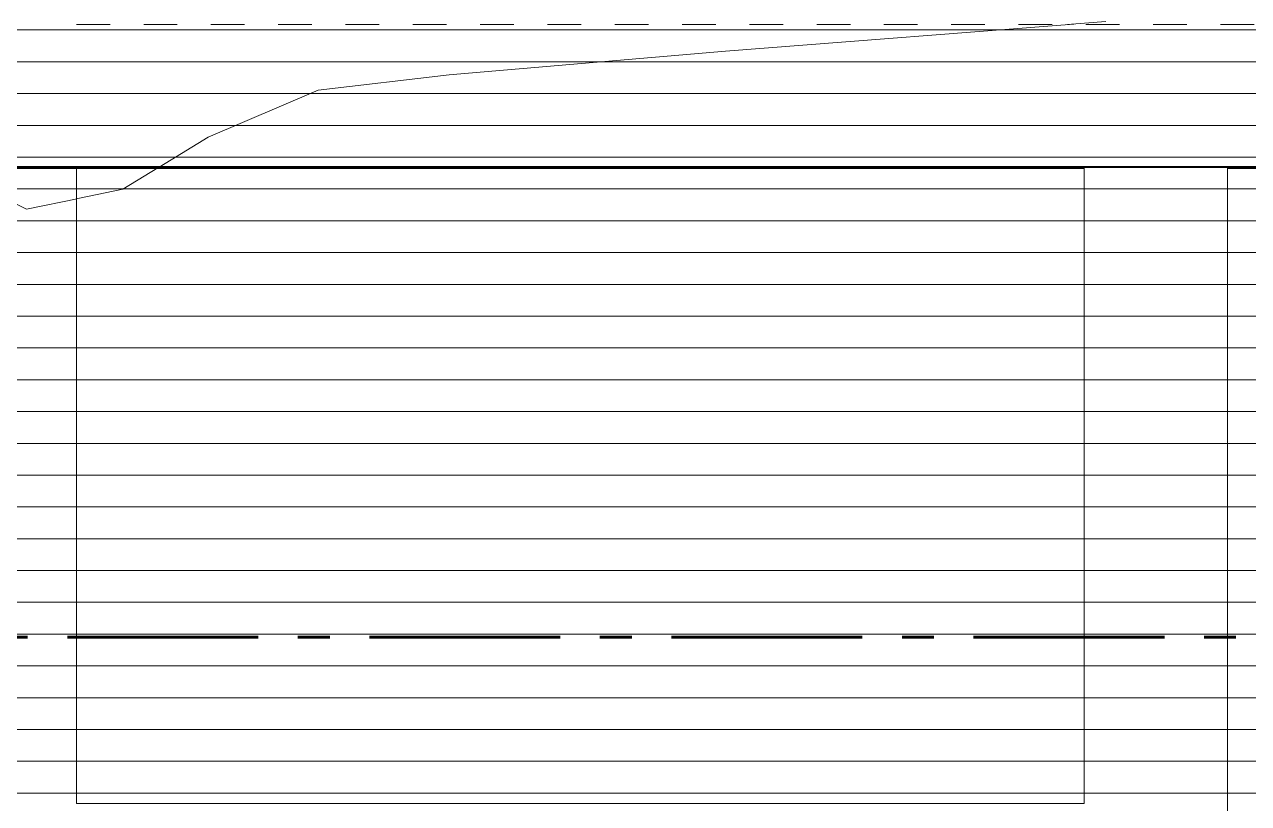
# Model space of a CAD drawing. Header units: metres. Extents: x 48 to 635, y -15 to 39.
# Drawn here: x 58.845 to 62.695, y 15.522 to 17.972 of the extents above; entities that cross this region are included whole.
import ezdxf

# ---------------------------------------------------------------- set-up
doc = ezdxf.new("R2010")
doc.units = ezdxf.units.M
doc.header["$MEASUREMENT"] = 0
for name, pattern in [('Dashed', [0.211667, 0.105833, -0.105833]), ('Linea punta', [0.85, 0.6, -0.125, 0, -0.125]), ('Wipeout_Contour', [1, 0, -1])]:
    doc.linetypes.add(name, pattern=pattern)
for name, color, linetype in [('Interior - Furniture', 7, 'Continuous'), ('Marker - Section', 7, 'Continuous'), ('Shell - Roof', 7, 'Continuous'), ('Structural - Bearing', 7, 'Continuous')]:
    doc.layers.add(name, color=color, linetype=linetype)

# ---------------------------------------------------------------- blocks, each defined once
blk = doc.blocks.new('*X19')
at = {"layer": 'Shell - Roof', "color": 23, "linetype": 'Continuous', "lineweight": 13, "true_color": 0xbf8080}
for p, q in [((58.8453, 17.9551), (58.5991, 17.9551)), ((58.8453, 17.9551), (58.5991, 17.9551)), ((59.0915, 17.9551), (58.8453, 17.9551)), ((59.0915, 17.9551), (58.8453, 17.9551)), ((59.3377, 17.9551), (59.0915, 17.9551)), ((59.3377, 17.9551), (59.0915, 17.9551)), ((59.5839, 17.9551), (59.3377, 17.9551)), ((59.5839, 17.9551), (59.3377, 17.9551)), ((59.8301, 17.9551), (59.5839, 17.9551)), ((59.8301, 17.9551), (59.5839, 17.9551)), ((60.0763, 17.9551), (59.8301, 17.9551)), ((60.0763, 17.9551), (59.8301, 17.9551)), ((60.3225, 17.9551), (60.0763, 17.9551)), ((60.3225, 17.9551), (60.0763, 17.9551)), ((60.5687, 17.9551), (60.3225, 17.9551)), ((60.5687, 17.9551), (60.3225, 17.9551)), ((60.8149, 17.9551), (60.5687, 17.9551)), ((60.8149, 17.9551), (60.5687, 17.9551)), ((61.0611, 17.9551), (60.8149, 17.9551)), ((61.0611, 17.9551), (60.8149, 17.9551)), ((61.3073, 17.9551), (61.0611, 17.9551)), ((61.3073, 17.9551), (61.0611, 17.9551)), ((61.5535, 17.9551), (61.3073, 17.9551)), ((61.5535, 17.9551), (61.3073, 17.9551)), ((61.7997, 17.9551), (61.5535, 17.9551)), ((61.7997, 17.9551), (61.5535, 17.9551)), ((62.0459, 17.9551), (61.7997, 17.9551)), ((62.0459, 17.9551), (61.7997, 17.9551)), ((62.2921, 17.9551), (62.0459, 17.9551)), ((62.2921, 17.9551), (62.0459, 17.9551)), ((62.5382, 17.9551), (62.2921, 17.9551)), ((62.5382, 17.9551), (62.2921, 17.9551)), ((62.7844, 17.9551), (62.5382, 17.9551)), ((62.7844, 17.9551), (62.5382, 17.9551)), ((58.8453, 17.8551), (58.5991, 17.8551)), ((58.8453, 17.8551), (58.5991, 17.8551)), ((59.0915, 17.8551), (58.8453, 17.8551)), ((59.0915, 17.8551), (58.8453, 17.8551)), ((59.3377, 17.8551), (59.0915, 17.8551)), ((59.3377, 17.8551), (59.0915, 17.8551)), ((59.5839, 17.8551), (59.3377, 17.8551)), ((59.5839, 17.8551), (59.3377, 17.8551)), ((59.8301, 17.8551), (59.5839, 17.8551)), ((59.8301, 17.8551), (59.5839, 17.8551)), ((60.0763, 17.8551), (59.8301, 17.8551)), ((60.0763, 17.8551), (59.8301, 17.8551)), ((60.3225, 17.8551), (60.0763, 17.8551)), ((60.3225, 17.8551), (60.0763, 17.8551)), ((60.5687, 17.8551), (60.3225, 17.8551)), ((60.5687, 17.8551), (60.3225, 17.8551)), ((60.8149, 17.8551), (60.5687, 17.8551)), ((60.8149, 17.8551), (60.5687, 17.8551)), ((61.0611, 17.8551), (60.8149, 17.8551)), ((61.0611, 17.8551), (60.8149, 17.8551)), ((61.3073, 17.8551), (61.0611, 17.8551)), ((61.3073, 17.8551), (61.0611, 17.8551)), ((61.5535, 17.8551), (61.3073, 17.8551)), ((61.5535, 17.8551), (61.3073, 17.8551)), ((61.7997, 17.8551), (61.5535, 17.8551)), ((61.7997, 17.8551), (61.5535, 17.8551)), ((62.0459, 17.8551), (61.7997, 17.8551)), ((62.0459, 17.8551), (61.7997, 17.8551)), ((62.2921, 17.8551), (62.0459, 17.8551)), ((62.2921, 17.8551), (62.0459, 17.8551)), ((62.5382, 17.8551), (62.2921, 17.8551)), ((62.5382, 17.8551), (62.2921, 17.8551)), ((62.7844, 17.8551), (62.5382, 17.8551)), ((62.7844, 17.8551), (62.5382, 17.8551)), ((58.8453, 17.7551), (58.5991, 17.7551)), ((58.8453, 17.7551), (58.5991, 17.7551)), ((59.0915, 17.7551), (58.8453, 17.7551)), ((59.0915, 17.7551), (58.8453, 17.7551)), ((59.3377, 17.7551), (59.0915, 17.7551)), ((59.3377, 17.7551), (59.0915, 17.7551)), ((59.5839, 17.7551), (59.3377, 17.7551)), ((59.5839, 17.7551), (59.3377, 17.7551)), ((59.8301, 17.7551), (59.5839, 17.7551)), ((59.8301, 17.7551), (59.5839, 17.7551)), ((60.0763, 17.7551), (59.8301, 17.7551)), ((60.0763, 17.7551), (59.8301, 17.7551)), ((60.3225, 17.7551), (60.0763, 17.7551)), ((60.3225, 17.7551), (60.0763, 17.7551)), ((60.5687, 17.7551), (60.3225, 17.7551)), ((60.5687, 17.7551), (60.3225, 17.7551)), ((60.8149, 17.7551), (60.5687, 17.7551)), ((60.8149, 17.7551), (60.5687, 17.7551)), ((61.0611, 17.7551), (60.8149, 17.7551)), ((61.0611, 17.7551), (60.8149, 17.7551)), ((61.3073, 17.7551), (61.0611, 17.7551)), ((61.3073, 17.7551), (61.0611, 17.7551)), ((61.5535, 17.7551), (61.3073, 17.7551)), ((61.5535, 17.7551), (61.3073, 17.7551)), ((61.7997, 17.7551), (61.5535, 17.7551)), ((61.7997, 17.7551), (61.5535, 17.7551)), ((62.0459, 17.7551), (61.7997, 17.7551)), ((62.0459, 17.7551), (61.7997, 17.7551)), ((62.2921, 17.7551), (62.0459, 17.7551)), ((62.2921, 17.7551), (62.0459, 17.7551)), ((62.5382, 17.7551), (62.2921, 17.7551)), ((62.5382, 17.7551), (62.2921, 17.7551)), ((62.7844, 17.7551), (62.5382, 17.7551)), ((62.7844, 17.7551), (62.5382, 17.7551)), ((58.8453, 17.6551), (58.5991, 17.6551)), ((58.8453, 17.6551), (58.5991, 17.6551)), ((59.0915, 17.6551), (58.8453, 17.6551)), ((59.0915, 17.6551), (58.8453, 17.6551)), ((59.3377, 17.6551), (59.0915, 17.6551)), ((59.3377, 17.6551), (59.0915, 17.6551)), ((59.5839, 17.6551), (59.3377, 17.6551)), ((59.5839, 17.6551), (59.3377, 17.6551)), ((59.8301, 17.6551), (59.5839, 17.6551)), ((59.8301, 17.6551), (59.5839, 17.6551)), ((60.0763, 17.6551), (59.8301, 17.6551)), ((60.0763, 17.6551), (59.8301, 17.6551)), ((60.3225, 17.6551), (60.0763, 17.6551)), ((60.3225, 17.6551), (60.0763, 17.6551)), ((60.5687, 17.6551), (60.3225, 17.6551)), ((60.5687, 17.6551), (60.3225, 17.6551)), ((60.8149, 17.6551), (60.5687, 17.6551)), ((60.8149, 17.6551), (60.5687, 17.6551)), ((61.0611, 17.6551), (60.8149, 17.6551)), ((61.0611, 17.6551), (60.8149, 17.6551)), ((61.3073, 17.6551), (61.0611, 17.6551)), ((61.3073, 17.6551), (61.0611, 17.6551)), ((61.5535, 17.6551), (61.3073, 17.6551)), ((61.5535, 17.6551), (61.3073, 17.6551)), ((61.7997, 17.6551), (61.5535, 17.6551)), ((61.7997, 17.6551), (61.5535, 17.6551)), ((62.0459, 17.6551), (61.7997, 17.6551)), ((62.0459, 17.6551), (61.7997, 17.6551)), ((62.2921, 17.6551), (62.0459, 17.6551)), ((62.2921, 17.6551), (62.0459, 17.6551)), ((62.5382, 17.6551), (62.2921, 17.6551)), ((62.5382, 17.6551), (62.2921, 17.6551)), ((62.7844, 17.6551), (62.5382, 17.6551)), ((62.7844, 17.6551), (62.5382, 17.6551)), ((58.8453, 17.5551), (58.5991, 17.5551)), ((58.8453, 17.5551), (58.5991, 17.5551)), ((59.0915, 17.5551), (58.8453, 17.5551)), ((59.0915, 17.5551), (58.8453, 17.5551)), ((59.3377, 17.5551), (59.0915, 17.5551)), ((59.3377, 17.5551), (59.0915, 17.5551)), ((59.5839, 17.5551), (59.3377, 17.5551)), ((59.5839, 17.5551), (59.3377, 17.5551)), ((59.8301, 17.5551), (59.5839, 17.5551)), ((59.8301, 17.5551), (59.5839, 17.5551)), ((60.0763, 17.5551), (59.8301, 17.5551)), ((60.0763, 17.5551), (59.8301, 17.5551)), ((60.3225, 17.5551), (60.0763, 17.5551)), ((60.3225, 17.5551), (60.0763, 17.5551)), ((60.5687, 17.5551), (60.3225, 17.5551)), ((60.5687, 17.5551), (60.3225, 17.5551)), ((60.8149, 17.5551), (60.5687, 17.5551)), ((60.8149, 17.5551), (60.5687, 17.5551)), ((61.0611, 17.5551), (60.8149, 17.5551)), ((61.0611, 17.5551), (60.8149, 17.5551)), ((61.3073, 17.5551), (61.0611, 17.5551)), ((61.3073, 17.5551), (61.0611, 17.5551)), ((61.5535, 17.5551), (61.3073, 17.5551)), ((61.5535, 17.5551), (61.3073, 17.5551)), ((61.7997, 17.5551), (61.5535, 17.5551)), ((61.7997, 17.5551), (61.5535, 17.5551)), ((62.0459, 17.5551), (61.7997, 17.5551)), ((62.0459, 17.5551), (61.7997, 17.5551)), ((62.2921, 17.5551), (62.0459, 17.5551)), ((62.2921, 17.5551), (62.0459, 17.5551)), ((62.5382, 17.5551), (62.2921, 17.5551)), ((62.5382, 17.5551), (62.2921, 17.5551)), ((62.7844, 17.5551), (62.5382, 17.5551)), ((62.7844, 17.5551), (62.5382, 17.5551)), ((58.8453, 17.4551), (58.5991, 17.4551)), ((58.8453, 17.4551), (58.5991, 17.4551)), ((59.0915, 17.4551), (58.8453, 17.4551)), ((59.0915, 17.4551), (58.8453, 17.4551)), ((59.3377, 17.4551), (59.0915, 17.4551)), ((59.3377, 17.4551), (59.0915, 17.4551)), ((59.5839, 17.4551), (59.3377, 17.4551)), ((59.5839, 17.4551), (59.3377, 17.4551)), ((59.8301, 17.4551), (59.5839, 17.4551)), ((59.8301, 17.4551), (59.5839, 17.4551)), ((60.0763, 17.4551), (59.8301, 17.4551)), ((60.0763, 17.4551), (59.8301, 17.4551)), ((60.3225, 17.4551), (60.0763, 17.4551)), ((60.3225, 17.4551), (60.0763, 17.4551)), ((60.5687, 17.4551), (60.3225, 17.4551)), ((60.5687, 17.4551), (60.3225, 17.4551)), ((60.8149, 17.4551), (60.5687, 17.4551)), ((60.8149, 17.4551), (60.5687, 17.4551)), ((61.0611, 17.4551), (60.8149, 17.4551)), ((61.0611, 17.4551), (60.8149, 17.4551)), ((61.3073, 17.4551), (61.0611, 17.4551)), ((61.3073, 17.4551), (61.0611, 17.4551)), ((61.5535, 17.4551), (61.3073, 17.4551)), ((61.5535, 17.4551), (61.3073, 17.4551)), ((61.7997, 17.4551), (61.5535, 17.4551)), ((61.7997, 17.4551), (61.5535, 17.4551)), ((62.0459, 17.4551), (61.7997, 17.4551)), ((62.0459, 17.4551), (61.7997, 17.4551)), ((62.2921, 17.4551), (62.0459, 17.4551)), ((62.2921, 17.4551), (62.0459, 17.4551)), ((62.5382, 17.4551), (62.2921, 17.4551)), ((62.5382, 17.4551), (62.2921, 17.4551)), ((62.7844, 17.4551), (62.5382, 17.4551)), ((62.7844, 17.4551), (62.5382, 17.4551)), ((58.8453, 17.3551), (58.5991, 17.3551)), ((58.8453, 17.3551), (58.5991, 17.3551)), ((59.0915, 17.3551), (58.8453, 17.3551)), ((59.0915, 17.3551), (58.8453, 17.3551)), ((59.3377, 17.3551), (59.0915, 17.3551)), ((59.3377, 17.3551), (59.0915, 17.3551)), ((59.5839, 17.3551), (59.3377, 17.3551)), ((59.5839, 17.3551), (59.3377, 17.3551)), ((59.8301, 17.3551), (59.5839, 17.3551)), ((59.8301, 17.3551), (59.5839, 17.3551)), ((60.0763, 17.3551), (59.8301, 17.3551)), ((60.0763, 17.3551), (59.8301, 17.3551)), ((60.3225, 17.3551), (60.0763, 17.3551)), ((60.3225, 17.3551), (60.0763, 17.3551)), ((60.5687, 17.3551), (60.3225, 17.3551)), ((60.5687, 17.3551), (60.3225, 17.3551)), ((60.8149, 17.3551), (60.5687, 17.3551)), ((60.8149, 17.3551), (60.5687, 17.3551)), ((61.0611, 17.3551), (60.8149, 17.3551)), ((61.0611, 17.3551), (60.8149, 17.3551)), ((61.3073, 17.3551), (61.0611, 17.3551)), ((61.3073, 17.3551), (61.0611, 17.3551)), ((61.5535, 17.3551), (61.3073, 17.3551)), ((61.5535, 17.3551), (61.3073, 17.3551)), ((61.7997, 17.3551), (61.5535, 17.3551)), ((61.7997, 17.3551), (61.5535, 17.3551)), ((62.0459, 17.3551), (61.7997, 17.3551)), ((62.0459, 17.3551), (61.7997, 17.3551)), ((62.2921, 17.3551), (62.0459, 17.3551)), ((62.2921, 17.3551), (62.0459, 17.3551)), ((62.5382, 17.3551), (62.2921, 17.3551)), ((62.5382, 17.3551), (62.2921, 17.3551)), ((62.7844, 17.3551), (62.5382, 17.3551)), ((62.7844, 17.3551), (62.5382, 17.3551)), ((58.8453, 17.2551), (58.5991, 17.2551)), ((58.8453, 17.2551), (58.5991, 17.2551)), ((59.0915, 17.2551), (58.8453, 17.2551)), ((59.0915, 17.2551), (58.8453, 17.2551)), ((59.3377, 17.2551), (59.0915, 17.2551)), ((59.3377, 17.2551), (59.0915, 17.2551)), ((59.5839, 17.2551), (59.3377, 17.2551)), ((59.5839, 17.2551), (59.3377, 17.2551)), ((59.8301, 17.2551), (59.5839, 17.2551)), ((59.8301, 17.2551), (59.5839, 17.2551)), ((60.0763, 17.2551), (59.8301, 17.2551)), ((60.0763, 17.2551), (59.8301, 17.2551)), ((60.3225, 17.2551), (60.0763, 17.2551)), ((60.3225, 17.2551), (60.0763, 17.2551)), ((60.5687, 17.2551), (60.3225, 17.2551)), ((60.5687, 17.2551), (60.3225, 17.2551)), ((60.8149, 17.2551), (60.5687, 17.2551)), ((60.8149, 17.2551), (60.5687, 17.2551)), ((61.0611, 17.2551), (60.8149, 17.2551)), ((61.0611, 17.2551), (60.8149, 17.2551)), ((61.3073, 17.2551), (61.0611, 17.2551)), ((61.3073, 17.2551), (61.0611, 17.2551)), ((61.5535, 17.2551), (61.3073, 17.2551)), ((61.5535, 17.2551), (61.3073, 17.2551)), ((61.7997, 17.2551), (61.5535, 17.2551)), ((61.7997, 17.2551), (61.5535, 17.2551)), ((62.0459, 17.2551), (61.7997, 17.2551)), ((62.0459, 17.2551), (61.7997, 17.2551)), ((62.2921, 17.2551), (62.0459, 17.2551)), ((62.2921, 17.2551), (62.0459, 17.2551)), ((62.5382, 17.2551), (62.2921, 17.2551)), ((62.5382, 17.2551), (62.2921, 17.2551)), ((62.7844, 17.2551), (62.5382, 17.2551)), ((62.7844, 17.2551), (62.5382, 17.2551)), ((58.8453, 17.1551), (58.5991, 17.1551)), ((58.8453, 17.1551), (58.5991, 17.1551)), ((59.0915, 17.1551), (58.8453, 17.1551)), ((59.0915, 17.1551), (58.8453, 17.1551)), ((59.3377, 17.1551), (59.0915, 17.1551)), ((59.3377, 17.1551), (59.0915, 17.1551)), ((59.5839, 17.1551), (59.3377, 17.1551)), ((59.5839, 17.1551), (59.3377, 17.1551)), ((59.8301, 17.1551), (59.5839, 17.1551)), ((59.8301, 17.1551), (59.5839, 17.1551)), ((60.0763, 17.1551), (59.8301, 17.1551)), ((60.0763, 17.1551), (59.8301, 17.1551)), ((60.3225, 17.1551), (60.0763, 17.1551)), ((60.3225, 17.1551), (60.0763, 17.1551)), ((60.5687, 17.1551), (60.3225, 17.1551)), ((60.5687, 17.1551), (60.3225, 17.1551)), ((60.8149, 17.1551), (60.5687, 17.1551)), ((60.8149, 17.1551), (60.5687, 17.1551)), ((61.0611, 17.1551), (60.8149, 17.1551)), ((61.0611, 17.1551), (60.8149, 17.1551)), ((61.3073, 17.1551), (61.0611, 17.1551)), ((61.3073, 17.1551), (61.0611, 17.1551)), ((61.5535, 17.1551), (61.3073, 17.1551)), ((61.5535, 17.1551), (61.3073, 17.1551)), ((61.7997, 17.1551), (61.5535, 17.1551)), ((61.7997, 17.1551), (61.5535, 17.1551)), ((62.0459, 17.1551), (61.7997, 17.1551)), ((62.0459, 17.1551), (61.7997, 17.1551)), ((62.2921, 17.1551), (62.0459, 17.1551)), ((62.2921, 17.1551), (62.0459, 17.1551)), ((62.5382, 17.1551), (62.2921, 17.1551)), ((62.5382, 17.1551), (62.2921, 17.1551)), ((62.7844, 17.1551), (62.5382, 17.1551)), ((62.7844, 17.1551), (62.5382, 17.1551)), ((58.8453, 17.0551), (58.5991, 17.0551)), ((58.8453, 17.0551), (58.5991, 17.0551)), ((59.0915, 17.0551), (58.8453, 17.0551)), ((59.0915, 17.0551), (58.8453, 17.0551)), ((59.3377, 17.0551), (59.0915, 17.0551)), ((59.3377, 17.0551), (59.0915, 17.0551)), ((59.5839, 17.0551), (59.3377, 17.0551)), ((59.5839, 17.0551), (59.3377, 17.0551)), ((59.8301, 17.0551), (59.5839, 17.0551)), ((59.8301, 17.0551), (59.5839, 17.0551)), ((60.0763, 17.0551), (59.8301, 17.0551)), ((60.0763, 17.0551), (59.8301, 17.0551)), ((60.3225, 17.0551), (60.0763, 17.0551)), ((60.3225, 17.0551), (60.0763, 17.0551)), ((60.5687, 17.0551), (60.3225, 17.0551)), ((60.5687, 17.0551), (60.3225, 17.0551)), ((60.8149, 17.0551), (60.5687, 17.0551)), ((60.8149, 17.0551), (60.5687, 17.0551)), ((61.0611, 17.0551), (60.8149, 17.0551)), ((61.0611, 17.0551), (60.8149, 17.0551)), ((61.3073, 17.0551), (61.0611, 17.0551)), ((61.3073, 17.0551), (61.0611, 17.0551)), ((61.5535, 17.0551), (61.3073, 17.0551)), ((61.5535, 17.0551), (61.3073, 17.0551)), ((61.7997, 17.0551), (61.5535, 17.0551)), ((61.7997, 17.0551), (61.5535, 17.0551)), ((62.0459, 17.0551), (61.7997, 17.0551)), ((62.0459, 17.0551), (61.7997, 17.0551)), ((62.2921, 17.0551), (62.0459, 17.0551)), ((62.2921, 17.0551), (62.0459, 17.0551)), ((62.5382, 17.0551), (62.2921, 17.0551)), ((62.5382, 17.0551), (62.2921, 17.0551)), ((62.7844, 17.0551), (62.5382, 17.0551)), ((62.7844, 17.0551), (62.5382, 17.0551)), ((58.8453, 16.9551), (58.5991, 16.9551)), ((58.8453, 16.9551), (58.5991, 16.9551)), ((59.0915, 16.9551), (58.8453, 16.9551)), ((59.0915, 16.9551), (58.8453, 16.9551)), ((59.3377, 16.9551), (59.0915, 16.9551)), ((59.3377, 16.9551), (59.0915, 16.9551)), ((59.5839, 16.9551), (59.3377, 16.9551)), ((59.5839, 16.9551), (59.3377, 16.9551)), ((59.8301, 16.9551), (59.5839, 16.9551)), ((59.8301, 16.9551), (59.5839, 16.9551)), ((60.0763, 16.9551), (59.8301, 16.9551)), ((60.0763, 16.9551), (59.8301, 16.9551)), ((60.3225, 16.9551), (60.0763, 16.9551)), ((60.3225, 16.9551), (60.0763, 16.9551)), ((60.5687, 16.9551), (60.3225, 16.9551)), ((60.5687, 16.9551), (60.3225, 16.9551)), ((60.8149, 16.9551), (60.5687, 16.9551)), ((60.8149, 16.9551), (60.5687, 16.9551)), ((61.0611, 16.9551), (60.8149, 16.9551)), ((61.0611, 16.9551), (60.8149, 16.9551)), ((61.3073, 16.9551), (61.0611, 16.9551)), ((61.3073, 16.9551), (61.0611, 16.9551)), ((61.5535, 16.9551), (61.3073, 16.9551)), ((61.5535, 16.9551), (61.3073, 16.9551)), ((61.7997, 16.9551), (61.5535, 16.9551)), ((61.7997, 16.9551), (61.5535, 16.9551)), ((62.0459, 16.9551), (61.7997, 16.9551)), ((62.0459, 16.9551), (61.7997, 16.9551)), ((62.2921, 16.9551), (62.0459, 16.9551)), ((62.2921, 16.9551), (62.0459, 16.9551)), ((62.5382, 16.9551), (62.2921, 16.9551)), ((62.5382, 16.9551), (62.2921, 16.9551)), ((62.7844, 16.9551), (62.5382, 16.9551)), ((62.7844, 16.9551), (62.5382, 16.9551)), ((58.8453, 16.8551), (58.5991, 16.8551)), ((58.8453, 16.8551), (58.5991, 16.8551)), ((59.0915, 16.8551), (58.8453, 16.8551)), ((59.0915, 16.8551), (58.8453, 16.8551)), ((59.3377, 16.8551), (59.0915, 16.8551)), ((59.3377, 16.8551), (59.0915, 16.8551)), ((59.5839, 16.8551), (59.3377, 16.8551)), ((59.5839, 16.8551), (59.3377, 16.8551)), ((59.8301, 16.8551), (59.5839, 16.8551)), ((59.8301, 16.8551), (59.5839, 16.8551)), ((60.0763, 16.8551), (59.8301, 16.8551)), ((60.0763, 16.8551), (59.8301, 16.8551)), ((60.3225, 16.8551), (60.0763, 16.8551)), ((60.3225, 16.8551), (60.0763, 16.8551)), ((60.5687, 16.8551), (60.3225, 16.8551)), ((60.5687, 16.8551), (60.3225, 16.8551)), ((60.8149, 16.8551), (60.5687, 16.8551)), ((60.8149, 16.8551), (60.5687, 16.8551)), ((61.0611, 16.8551), (60.8149, 16.8551)), ((61.0611, 16.8551), (60.8149, 16.8551)), ((61.3073, 16.8551), (61.0611, 16.8551)), ((61.3073, 16.8551), (61.0611, 16.8551)), ((61.5535, 16.8551), (61.3073, 16.8551)), ((61.5535, 16.8551), (61.3073, 16.8551)), ((61.7997, 16.8551), (61.5535, 16.8551)), ((61.7997, 16.8551), (61.5535, 16.8551)), ((62.0459, 16.8551), (61.7997, 16.8551)), ((62.0459, 16.8551), (61.7997, 16.8551)), ((62.2921, 16.8551), (62.0459, 16.8551)), ((62.2921, 16.8551), (62.0459, 16.8551)), ((62.5382, 16.8551), (62.2921, 16.8551)), ((62.5382, 16.8551), (62.2921, 16.8551)), ((62.7844, 16.8551), (62.5382, 16.8551)), ((62.7844, 16.8551), (62.5382, 16.8551)), ((58.8453, 16.7551), (58.5991, 16.7551)), ((58.8453, 16.7551), (58.5991, 16.7551)), ((59.0915, 16.7551), (58.8453, 16.7551)), ((59.0915, 16.7551), (58.8453, 16.7551)), ((59.3377, 16.7551), (59.0915, 16.7551)), ((59.3377, 16.7551), (59.0915, 16.7551)), ((59.5839, 16.7551), (59.3377, 16.7551)), ((59.5839, 16.7551), (59.3377, 16.7551)), ((59.8301, 16.7551), (59.5839, 16.7551)), ((59.8301, 16.7551), (59.5839, 16.7551)), ((60.0763, 16.7551), (59.8301, 16.7551)), ((60.0763, 16.7551), (59.8301, 16.7551)), ((60.3225, 16.7551), (60.0763, 16.7551)), ((60.3225, 16.7551), (60.0763, 16.7551)), ((60.5687, 16.7551), (60.3225, 16.7551)), ((60.5687, 16.7551), (60.3225, 16.7551)), ((60.8149, 16.7551), (60.5687, 16.7551)), ((60.8149, 16.7551), (60.5687, 16.7551)), ((61.0611, 16.7551), (60.8149, 16.7551)), ((61.0611, 16.7551), (60.8149, 16.7551)), ((61.3073, 16.7551), (61.0611, 16.7551)), ((61.3073, 16.7551), (61.0611, 16.7551)), ((61.5535, 16.7551), (61.3073, 16.7551)), ((61.5535, 16.7551), (61.3073, 16.7551)), ((61.7997, 16.7551), (61.5535, 16.7551)), ((61.7997, 16.7551), (61.5535, 16.7551)), ((62.0459, 16.7551), (61.7997, 16.7551)), ((62.0459, 16.7551), (61.7997, 16.7551)), ((62.2921, 16.7551), (62.0459, 16.7551)), ((62.2921, 16.7551), (62.0459, 16.7551)), ((62.5382, 16.7551), (62.2921, 16.7551)), ((62.5382, 16.7551), (62.2921, 16.7551)), ((62.7844, 16.7551), (62.5382, 16.7551)), ((62.7844, 16.7551), (62.5382, 16.7551)), ((58.8453, 16.6551), (58.5991, 16.6551)), ((58.8453, 16.6551), (58.5991, 16.6551)), ((59.0915, 16.6551), (58.8453, 16.6551)), ((59.0915, 16.6551), (58.8453, 16.6551)), ((59.3377, 16.6551), (59.0915, 16.6551)), ((59.3377, 16.6551), (59.0915, 16.6551)), ((59.5839, 16.6551), (59.3377, 16.6551)), ((59.5839, 16.6551), (59.3377, 16.6551)), ((59.8301, 16.6551), (59.5839, 16.6551)), ((59.8301, 16.6551), (59.5839, 16.6551)), ((60.0763, 16.6551), (59.8301, 16.6551)), ((60.0763, 16.6551), (59.8301, 16.6551)), ((60.3225, 16.6551), (60.0763, 16.6551)), ((60.3225, 16.6551), (60.0763, 16.6551)), ((60.5687, 16.6551), (60.3225, 16.6551)), ((60.5687, 16.6551), (60.3225, 16.6551)), ((60.8149, 16.6551), (60.5687, 16.6551)), ((60.8149, 16.6551), (60.5687, 16.6551)), ((61.0611, 16.6551), (60.8149, 16.6551)), ((61.0611, 16.6551), (60.8149, 16.6551)), ((61.3073, 16.6551), (61.0611, 16.6551)), ((61.3073, 16.6551), (61.0611, 16.6551)), ((61.5535, 16.6551), (61.3073, 16.6551)), ((61.5535, 16.6551), (61.3073, 16.6551)), ((61.7997, 16.6551), (61.5535, 16.6551)), ((61.7997, 16.6551), (61.5535, 16.6551)), ((62.0459, 16.6551), (61.7997, 16.6551)), ((62.0459, 16.6551), (61.7997, 16.6551)), ((62.2921, 16.6551), (62.0459, 16.6551)), ((62.2921, 16.6551), (62.0459, 16.6551)), ((62.5382, 16.6551), (62.2921, 16.6551)), ((62.5382, 16.6551), (62.2921, 16.6551)), ((62.7844, 16.6551), (62.5382, 16.6551)), ((62.7844, 16.6551), (62.5382, 16.6551)), ((58.8453, 16.5551), (58.5991, 16.5551)), ((58.8453, 16.5551), (58.5991, 16.5551)), ((59.0915, 16.5551), (58.8453, 16.5551)), ((59.0915, 16.5551), (58.8453, 16.5551)), ((59.3377, 16.5551), (59.0915, 16.5551)), ((59.3377, 16.5551), (59.0915, 16.5551)), ((59.5839, 16.5551), (59.3377, 16.5551)), ((59.5839, 16.5551), (59.3377, 16.5551)), ((59.8301, 16.5551), (59.5839, 16.5551)), ((59.8301, 16.5551), (59.5839, 16.5551)), ((60.0763, 16.5551), (59.8301, 16.5551)), ((60.0763, 16.5551), (59.8301, 16.5551)), ((60.3225, 16.5551), (60.0763, 16.5551)), ((60.3225, 16.5551), (60.0763, 16.5551)), ((60.5687, 16.5551), (60.3225, 16.5551)), ((60.5687, 16.5551), (60.3225, 16.5551)), ((60.8149, 16.5551), (60.5687, 16.5551)), ((60.8149, 16.5551), (60.5687, 16.5551)), ((61.0611, 16.5551), (60.8149, 16.5551)), ((61.0611, 16.5551), (60.8149, 16.5551)), ((61.3073, 16.5551), (61.0611, 16.5551)), ((61.3073, 16.5551), (61.0611, 16.5551)), ((61.5535, 16.5551), (61.3073, 16.5551)), ((61.5535, 16.5551), (61.3073, 16.5551)), ((61.7997, 16.5551), (61.5535, 16.5551)), ((61.7997, 16.5551), (61.5535, 16.5551)), ((62.0459, 16.5551), (61.7997, 16.5551)), ((62.0459, 16.5551), (61.7997, 16.5551)), ((62.2921, 16.5551), (62.0459, 16.5551)), ((62.2921, 16.5551), (62.0459, 16.5551)), ((62.5382, 16.5551), (62.2921, 16.5551)), ((62.5382, 16.5551), (62.2921, 16.5551)), ((62.7844, 16.5551), (62.5382, 16.5551)), ((62.7844, 16.5551), (62.5382, 16.5551)), ((58.8453, 16.4551), (58.5991, 16.4551)), ((58.8453, 16.4551), (58.5991, 16.4551)), ((59.0915, 16.4551), (58.8453, 16.4551)), ((59.0915, 16.4551), (58.8453, 16.4551)), ((59.3377, 16.4551), (59.0915, 16.4551)), ((59.3377, 16.4551), (59.0915, 16.4551)), ((59.5839, 16.4551), (59.3377, 16.4551)), ((59.5839, 16.4551), (59.3377, 16.4551)), ((59.8301, 16.4551), (59.5839, 16.4551)), ((59.8301, 16.4551), (59.5839, 16.4551)), ((60.0763, 16.4551), (59.8301, 16.4551)), ((60.0763, 16.4551), (59.8301, 16.4551)), ((60.3225, 16.4551), (60.0763, 16.4551)), ((60.3225, 16.4551), (60.0763, 16.4551)), ((60.5687, 16.4551), (60.3225, 16.4551)), ((60.5687, 16.4551), (60.3225, 16.4551)), ((60.8149, 16.4551), (60.5687, 16.4551)), ((60.8149, 16.4551), (60.5687, 16.4551)), ((61.0611, 16.4551), (60.8149, 16.4551)), ((61.0611, 16.4551), (60.8149, 16.4551)), ((61.3073, 16.4551), (61.0611, 16.4551)), ((61.3073, 16.4551), (61.0611, 16.4551)), ((61.5535, 16.4551), (61.3073, 16.4551)), ((61.5535, 16.4551), (61.3073, 16.4551)), ((61.7997, 16.4551), (61.5535, 16.4551)), ((61.7997, 16.4551), (61.5535, 16.4551)), ((62.0459, 16.4551), (61.7997, 16.4551)), ((62.0459, 16.4551), (61.7997, 16.4551)), ((62.2921, 16.4551), (62.0459, 16.4551)), ((62.2921, 16.4551), (62.0459, 16.4551)), ((62.5382, 16.4551), (62.2921, 16.4551)), ((62.5382, 16.4551), (62.2921, 16.4551)), ((62.7844, 16.4551), (62.5382, 16.4551)), ((62.7844, 16.4551), (62.5382, 16.4551)), ((58.8453, 16.3551), (58.5991, 16.3551)), ((58.8453, 16.3551), (58.5991, 16.3551)), ((59.0915, 16.3551), (58.8453, 16.3551)), ((59.0915, 16.3551), (58.8453, 16.3551)), ((59.3377, 16.3551), (59.0915, 16.3551)), ((59.3377, 16.3551), (59.0915, 16.3551)), ((59.5839, 16.3551), (59.3377, 16.3551)), ((59.5839, 16.3551), (59.3377, 16.3551)), ((59.8301, 16.3551), (59.5839, 16.3551)), ((59.8301, 16.3551), (59.5839, 16.3551)), ((60.0763, 16.3551), (59.8301, 16.3551)), ((60.0763, 16.3551), (59.8301, 16.3551)), ((60.3225, 16.3551), (60.0763, 16.3551)), ((60.3225, 16.3551), (60.0763, 16.3551)), ((60.5687, 16.3551), (60.3225, 16.3551)), ((60.5687, 16.3551), (60.3225, 16.3551)), ((60.8149, 16.3551), (60.5687, 16.3551)), ((60.8149, 16.3551), (60.5687, 16.3551)), ((61.0611, 16.3551), (60.8149, 16.3551)), ((61.0611, 16.3551), (60.8149, 16.3551)), ((61.3073, 16.3551), (61.0611, 16.3551)), ((61.3073, 16.3551), (61.0611, 16.3551)), ((61.5535, 16.3551), (61.3073, 16.3551)), ((61.5535, 16.3551), (61.3073, 16.3551)), ((61.7997, 16.3551), (61.5535, 16.3551)), ((61.7997, 16.3551), (61.5535, 16.3551)), ((62.0459, 16.3551), (61.7997, 16.3551)), ((62.0459, 16.3551), (61.7997, 16.3551)), ((62.2921, 16.3551), (62.0459, 16.3551)), ((62.2921, 16.3551), (62.0459, 16.3551)), ((62.5382, 16.3551), (62.2921, 16.3551)), ((62.5382, 16.3551), (62.2921, 16.3551)), ((62.7844, 16.3551), (62.5382, 16.3551)), ((62.7844, 16.3551), (62.5382, 16.3551)), ((58.8453, 16.2551), (58.5991, 16.2551)), ((58.8453, 16.2551), (58.5991, 16.2551)), ((59.0915, 16.2551), (58.8453, 16.2551)), ((59.0915, 16.2551), (58.8453, 16.2551)), ((59.3377, 16.2551), (59.0915, 16.2551)), ((59.3377, 16.2551), (59.0915, 16.2551)), ((59.5839, 16.2551), (59.3377, 16.2551)), ((59.5839, 16.2551), (59.3377, 16.2551)), ((59.8301, 16.2551), (59.5839, 16.2551)), ((59.8301, 16.2551), (59.5839, 16.2551)), ((60.0763, 16.2551), (59.8301, 16.2551)), ((60.0763, 16.2551), (59.8301, 16.2551)), ((60.3225, 16.2551), (60.0763, 16.2551)), ((60.3225, 16.2551), (60.0763, 16.2551)), ((60.5687, 16.2551), (60.3225, 16.2551)), ((60.5687, 16.2551), (60.3225, 16.2551)), ((60.8149, 16.2551), (60.5687, 16.2551)), ((60.8149, 16.2551), (60.5687, 16.2551)), ((61.0611, 16.2551), (60.8149, 16.2551)), ((61.0611, 16.2551), (60.8149, 16.2551)), ((61.3073, 16.2551), (61.0611, 16.2551)), ((61.3073, 16.2551), (61.0611, 16.2551)), ((61.5535, 16.2551), (61.3073, 16.2551)), ((61.5535, 16.2551), (61.3073, 16.2551)), ((61.7997, 16.2551), (61.5535, 16.2551)), ((61.7997, 16.2551), (61.5535, 16.2551)), ((62.0459, 16.2551), (61.7997, 16.2551)), ((62.0459, 16.2551), (61.7997, 16.2551)), ((62.2921, 16.2551), (62.0459, 16.2551)), ((62.2921, 16.2551), (62.0459, 16.2551)), ((62.5382, 16.2551), (62.2921, 16.2551)), ((62.5382, 16.2551), (62.2921, 16.2551)), ((62.7844, 16.2551), (62.5382, 16.2551)), ((62.7844, 16.2551), (62.5382, 16.2551)), ((58.8453, 16.1551), (58.5991, 16.1551)), ((58.8453, 16.1551), (58.5991, 16.1551)), ((59.0915, 16.1551), (58.8453, 16.1551)), ((59.0915, 16.1551), (58.8453, 16.1551)), ((59.3377, 16.1551), (59.0915, 16.1551)), ((59.3377, 16.1551), (59.0915, 16.1551)), ((59.5839, 16.1551), (59.3377, 16.1551)), ((59.5839, 16.1551), (59.3377, 16.1551)), ((59.8301, 16.1551), (59.5839, 16.1551)), ((59.8301, 16.1551), (59.5839, 16.1551)), ((60.0763, 16.1551), (59.8301, 16.1551)), ((60.0763, 16.1551), (59.8301, 16.1551)), ((60.3225, 16.1551), (60.0763, 16.1551)), ((60.3225, 16.1551), (60.0763, 16.1551)), ((60.5687, 16.1551), (60.3225, 16.1551)), ((60.5687, 16.1551), (60.3225, 16.1551)), ((60.8149, 16.1551), (60.5687, 16.1551)), ((60.8149, 16.1551), (60.5687, 16.1551)), ((61.0611, 16.1551), (60.8149, 16.1551)), ((61.0611, 16.1551), (60.8149, 16.1551)), ((61.3073, 16.1551), (61.0611, 16.1551)), ((61.3073, 16.1551), (61.0611, 16.1551)), ((61.5535, 16.1551), (61.3073, 16.1551)), ((61.5535, 16.1551), (61.3073, 16.1551)), ((61.7997, 16.1551), (61.5535, 16.1551)), ((61.7997, 16.1551), (61.5535, 16.1551)), ((62.0459, 16.1551), (61.7997, 16.1551)), ((62.0459, 16.1551), (61.7997, 16.1551)), ((62.2921, 16.1551), (62.0459, 16.1551)), ((62.2921, 16.1551), (62.0459, 16.1551)), ((62.5382, 16.1551), (62.2921, 16.1551)), ((62.5382, 16.1551), (62.2921, 16.1551)), ((62.7844, 16.1551), (62.5382, 16.1551)), ((62.7844, 16.1551), (62.5382, 16.1551)), ((58.8453, 16.0551), (58.5991, 16.0551)), ((58.8453, 16.0551), (58.5991, 16.0551)), ((59.0915, 16.0551), (58.8453, 16.0551)), ((59.0915, 16.0551), (58.8453, 16.0551)), ((59.3377, 16.0551), (59.0915, 16.0551)), ((59.3377, 16.0551), (59.0915, 16.0551)), ((59.5839, 16.0551), (59.3377, 16.0551)), ((59.5839, 16.0551), (59.3377, 16.0551)), ((59.8301, 16.0551), (59.5839, 16.0551)), ((59.8301, 16.0551), (59.5839, 16.0551)), ((60.0763, 16.0551), (59.8301, 16.0551)), ((60.0763, 16.0551), (59.8301, 16.0551)), ((60.3225, 16.0551), (60.0763, 16.0551)), ((60.3225, 16.0551), (60.0763, 16.0551)), ((60.5687, 16.0551), (60.3225, 16.0551)), ((60.5687, 16.0551), (60.3225, 16.0551)), ((60.8149, 16.0551), (60.5687, 16.0551)), ((60.8149, 16.0551), (60.5687, 16.0551)), ((61.0611, 16.0551), (60.8149, 16.0551)), ((61.0611, 16.0551), (60.8149, 16.0551)), ((61.3073, 16.0551), (61.0611, 16.0551)), ((61.3073, 16.0551), (61.0611, 16.0551)), ((61.5535, 16.0551), (61.3073, 16.0551)), ((61.5535, 16.0551), (61.3073, 16.0551)), ((61.7997, 16.0551), (61.5535, 16.0551)), ((61.7997, 16.0551), (61.5535, 16.0551)), ((62.0459, 16.0551), (61.7997, 16.0551)), ((62.0459, 16.0551), (61.7997, 16.0551)), ((62.2921, 16.0551), (62.0459, 16.0551)), ((62.2921, 16.0551), (62.0459, 16.0551)), ((62.5382, 16.0551), (62.2921, 16.0551)), ((62.5382, 16.0551), (62.2921, 16.0551)), ((62.7844, 16.0551), (62.5382, 16.0551)), ((62.7844, 16.0551), (62.5382, 16.0551)), ((58.8453, 15.9551), (58.5991, 15.9551)), ((58.8453, 15.9551), (58.5991, 15.9551)), ((59.0915, 15.9551), (58.8453, 15.9551)), ((59.0915, 15.9551), (58.8453, 15.9551)), ((59.3377, 15.9551), (59.0915, 15.9551)), ((59.3377, 15.9551), (59.0915, 15.9551)), ((59.5839, 15.9551), (59.3377, 15.9551)), ((59.5839, 15.9551), (59.3377, 15.9551)), ((59.8301, 15.9551), (59.5839, 15.9551)), ((59.8301, 15.9551), (59.5839, 15.9551)), ((60.0763, 15.9551), (59.8301, 15.9551)), ((60.0763, 15.9551), (59.8301, 15.9551)), ((60.3225, 15.9551), (60.0763, 15.9551)), ((60.3225, 15.9551), (60.0763, 15.9551)), ((60.5687, 15.9551), (60.3225, 15.9551)), ((60.5687, 15.9551), (60.3225, 15.9551)), ((60.8149, 15.9551), (60.5687, 15.9551)), ((60.8149, 15.9551), (60.5687, 15.9551)), ((61.0611, 15.9551), (60.8149, 15.9551)), ((61.0611, 15.9551), (60.8149, 15.9551)), ((61.3073, 15.9551), (61.0611, 15.9551)), ((61.3073, 15.9551), (61.0611, 15.9551)), ((61.5535, 15.9551), (61.3073, 15.9551)), ((61.5535, 15.9551), (61.3073, 15.9551)), ((61.7997, 15.9551), (61.5535, 15.9551)), ((61.7997, 15.9551), (61.5535, 15.9551)), ((62.0459, 15.9551), (61.7997, 15.9551)), ((62.0459, 15.9551), (61.7997, 15.9551)), ((62.2921, 15.9551), (62.0459, 15.9551)), ((62.2921, 15.9551), (62.0459, 15.9551)), ((62.5382, 15.9551), (62.2921, 15.9551)), ((62.5382, 15.9551), (62.2921, 15.9551)), ((62.7844, 15.9551), (62.5382, 15.9551)), ((62.7844, 15.9551), (62.5382, 15.9551)), ((58.8453, 15.8551), (58.5991, 15.8551)), ((58.8453, 15.8551), (58.5991, 15.8551)), ((59.0915, 15.8551), (58.8453, 15.8551)), ((59.0915, 15.8551), (58.8453, 15.8551)), ((59.3377, 15.8551), (59.0915, 15.8551)), ((59.3377, 15.8551), (59.0915, 15.8551)), ((59.5839, 15.8551), (59.3377, 15.8551)), ((59.5839, 15.8551), (59.3377, 15.8551)), ((59.8301, 15.8551), (59.5839, 15.8551)), ((59.8301, 15.8551), (59.5839, 15.8551)), ((60.0763, 15.8551), (59.8301, 15.8551)), ((60.0763, 15.8551), (59.8301, 15.8551)), ((60.3225, 15.8551), (60.0763, 15.8551)), ((60.3225, 15.8551), (60.0763, 15.8551)), ((60.5687, 15.8551), (60.3225, 15.8551)), ((60.5687, 15.8551), (60.3225, 15.8551)), ((60.8149, 15.8551), (60.5687, 15.8551)), ((60.8149, 15.8551), (60.5687, 15.8551)), ((61.0611, 15.8551), (60.8149, 15.8551)), ((61.0611, 15.8551), (60.8149, 15.8551)), ((61.3073, 15.8551), (61.0611, 15.8551)), ((61.3073, 15.8551), (61.0611, 15.8551)), ((61.5535, 15.8551), (61.3073, 15.8551)), ((61.5535, 15.8551), (61.3073, 15.8551)), ((61.7997, 15.8551), (61.5535, 15.8551)), ((61.7997, 15.8551), (61.5535, 15.8551)), ((62.0459, 15.8551), (61.7997, 15.8551)), ((62.0459, 15.8551), (61.7997, 15.8551)), ((62.2921, 15.8551), (62.0459, 15.8551)), ((62.2921, 15.8551), (62.0459, 15.8551)), ((62.5382, 15.8551), (62.2921, 15.8551)), ((62.5382, 15.8551), (62.2921, 15.8551)), ((62.7844, 15.8551), (62.5382, 15.8551)), ((62.7844, 15.8551), (62.5382, 15.8551)), ((58.8453, 15.7551), (58.5991, 15.7551)), ((58.8453, 15.7551), (58.5991, 15.7551)), ((59.0915, 15.7551), (58.8453, 15.7551)), ((59.0915, 15.7551), (58.8453, 15.7551)), ((59.3377, 15.7551), (59.0915, 15.7551)), ((59.3377, 15.7551), (59.0915, 15.7551)), ((59.5839, 15.7551), (59.3377, 15.7551)), ((59.5839, 15.7551), (59.3377, 15.7551)), ((59.8301, 15.7551), (59.5839, 15.7551)), ((59.8301, 15.7551), (59.5839, 15.7551)), ((60.0763, 15.7551), (59.8301, 15.7551)), ((60.0763, 15.7551), (59.8301, 15.7551)), ((60.3225, 15.7551), (60.0763, 15.7551)), ((60.3225, 15.7551), (60.0763, 15.7551)), ((60.5687, 15.7551), (60.3225, 15.7551)), ((60.5687, 15.7551), (60.3225, 15.7551)), ((60.8149, 15.7551), (60.5687, 15.7551)), ((60.8149, 15.7551), (60.5687, 15.7551)), ((61.0611, 15.7551), (60.8149, 15.7551)), ((61.0611, 15.7551), (60.8149, 15.7551)), ((61.3073, 15.7551), (61.0611, 15.7551)), ((61.3073, 15.7551), (61.0611, 15.7551)), ((61.5535, 15.7551), (61.3073, 15.7551)), ((61.5535, 15.7551), (61.3073, 15.7551)), ((61.7997, 15.7551), (61.5535, 15.7551)), ((61.7997, 15.7551), (61.5535, 15.7551)), ((62.0459, 15.7551), (61.7997, 15.7551)), ((62.0459, 15.7551), (61.7997, 15.7551)), ((62.2921, 15.7551), (62.0459, 15.7551)), ((62.2921, 15.7551), (62.0459, 15.7551)), ((62.5382, 15.7551), (62.2921, 15.7551)), ((62.5382, 15.7551), (62.2921, 15.7551)), ((62.7844, 15.7551), (62.5382, 15.7551)), ((62.7844, 15.7551), (62.5382, 15.7551)), ((58.8453, 15.6551), (58.5991, 15.6551)), ((58.8453, 15.6551), (58.5991, 15.6551)), ((59.0915, 15.6551), (58.8453, 15.6551)), ((59.0915, 15.6551), (58.8453, 15.6551)), ((59.3377, 15.6551), (59.0915, 15.6551)), ((59.3377, 15.6551), (59.0915, 15.6551)), ((59.5839, 15.6551), (59.3377, 15.6551)), ((59.5839, 15.6551), (59.3377, 15.6551)), ((59.8301, 15.6551), (59.5839, 15.6551)), ((59.8301, 15.6551), (59.5839, 15.6551)), ((60.0763, 15.6551), (59.8301, 15.6551)), ((60.0763, 15.6551), (59.8301, 15.6551)), ((60.3225, 15.6551), (60.0763, 15.6551)), ((60.3225, 15.6551), (60.0763, 15.6551)), ((60.5687, 15.6551), (60.3225, 15.6551)), ((60.5687, 15.6551), (60.3225, 15.6551)), ((60.8149, 15.6551), (60.5687, 15.6551)), ((60.8149, 15.6551), (60.5687, 15.6551)), ((61.0611, 15.6551), (60.8149, 15.6551)), ((61.0611, 15.6551), (60.8149, 15.6551)), ((61.3073, 15.6551), (61.0611, 15.6551)), ((61.3073, 15.6551), (61.0611, 15.6551)), ((61.5535, 15.6551), (61.3073, 15.6551)), ((61.5535, 15.6551), (61.3073, 15.6551)), ((61.7997, 15.6551), (61.5535, 15.6551)), ((61.7997, 15.6551), (61.5535, 15.6551)), ((62.0459, 15.6551), (61.7997, 15.6551)), ((62.0459, 15.6551), (61.7997, 15.6551)), ((62.2921, 15.6551), (62.0459, 15.6551)), ((62.2921, 15.6551), (62.0459, 15.6551)), ((62.5382, 15.6551), (62.2921, 15.6551)), ((62.5382, 15.6551), (62.2921, 15.6551)), ((62.7844, 15.6551), (62.5382, 15.6551)), ((62.7844, 15.6551), (62.5382, 15.6551)), ((58.8453, 15.5551), (58.5991, 15.5551)), ((58.8453, 15.5551), (58.5991, 15.5551)), ((59.0915, 15.5551), (58.8453, 15.5551)), ((59.0915, 15.5551), (58.8453, 15.5551)), ((59.3377, 15.5551), (59.0915, 15.5551)), ((59.3377, 15.5551), (59.0915, 15.5551)), ((59.5839, 15.5551), (59.3377, 15.5551)), ((59.5839, 15.5551), (59.3377, 15.5551)), ((59.8301, 15.5551), (59.5839, 15.5551)), ((59.8301, 15.5551), (59.5839, 15.5551)), ((60.0763, 15.5551), (59.8301, 15.5551)), ((60.0763, 15.5551), (59.8301, 15.5551)), ((60.3225, 15.5551), (60.0763, 15.5551)), ((60.3225, 15.5551), (60.0763, 15.5551)), ((60.5687, 15.5551), (60.3225, 15.5551)), ((60.5687, 15.5551), (60.3225, 15.5551)), ((60.8149, 15.5551), (60.5687, 15.5551)), ((60.8149, 15.5551), (60.5687, 15.5551)), ((61.0611, 15.5551), (60.8149, 15.5551)), ((61.0611, 15.5551), (60.8149, 15.5551)), ((61.3073, 15.5551), (61.0611, 15.5551)), ((61.3073, 15.5551), (61.0611, 15.5551)), ((61.5535, 15.5551), (61.3073, 15.5551)), ((61.5535, 15.5551), (61.3073, 15.5551)), ((61.7997, 15.5551), (61.5535, 15.5551)), ((61.7997, 15.5551), (61.5535, 15.5551)), ((62.0459, 15.5551), (61.7997, 15.5551)), ((62.0459, 15.5551), (61.7997, 15.5551)), ((62.2921, 15.5551), (62.0459, 15.5551)), ((62.2921, 15.5551), (62.0459, 15.5551)), ((62.5382, 15.5551), (62.2921, 15.5551)), ((62.5382, 15.5551), (62.2921, 15.5551)), ((62.7844, 15.5551), (62.5382, 15.5551)), ((62.7844, 15.5551), (62.5382, 15.5551))]:
    blk.add_line(p, q, dxfattribs=at)

msp = doc.modelspace()

# ---------------------------------------------------------------- wipeouts: each hides what was drawn before it
at = {"color": 254, "linetype": 'Wipeout_Contour', "lineweight": 0, "ltscale": 245.622263}
msp.add_wipeout([(58.5585, 17.9724), (58.5585, 17.5224), (59.0085, 17.5224), (59.0085, 17.9724)], dxfattribs=at).dxf.layer = 'Structural - Bearing'
at = {"color": 254, "linetype": 'Wipeout_Contour', "lineweight": 0, "ltscale": 192.66194}
msp.add_wipeout([(62.1785, 15.5224), (62.6285, 15.0724), (62.6285, 15.5224)], dxfattribs=at).dxf.layer = 'Structural - Bearing'

# ---------------------------------------------------------------- next in the draw order: linework, layer by layer
at = {"layer": 'Structural - Bearing', "color": 251, "linetype": 'Continuous', "lineweight": 20, "true_color": 0x6a6a6a, "flags": 128}
msp.add_lwpolyline([(62.6285, 15.0724), (62.6285, 15.5224)], dxfattribs=at)

# ---------------------------------------------------------------- next in the draw order: wipeouts: each hides what was drawn before it
at = {"color": 254, "linetype": 'Wipeout_Contour', "lineweight": 0, "ltscale": 276.123279}
msp.add_wipeout([(74.3785, 17.5224), (74.3785, 17.9724), (59.0085, 17.9724), (59.0085, 17.5224)], dxfattribs=at).dxf.layer = 'Structural - Bearing'
at = {"color": 254, "linetype": 'Wipeout_Contour', "lineweight": 0, "ltscale": 249.979154}
msp.add_wipeout([(62.1785, 15.5224), (59.0085, 15.5224), (59.0085, 15.0724), (62.1785, 15.0724)], dxfattribs=at).dxf.layer = 'Structural - Bearing'

# ---------------------------------------------------------------- next in the draw order: linework, layer by layer
at = {"layer": 'Interior - Furniture', "color": 8, "linetype": 'Dashed', "lineweight": 13}
for p, q in [((59.0085, 18.3724), (59.0085, 17.9724)), ((59.0085, 17.9724), (64.7385, 17.9724))]:
    msp.add_line(p, q, dxfattribs=at)
at = {"layer": 'Interior - Furniture', "color": 8, "linetype": 'Continuous', "lineweight": 13}
for p, q in [((61.0498, 17.8889), (62.2459, 17.9817)), ((60.1813, 17.8143), (61.0498, 17.8889)), ((59.7691, 17.7655), (60.1813, 17.8143)), ((59.4229, 17.618), (59.7691, 17.7655)), ((59.1548, 17.4544), (59.4229, 17.618))]:
    msp.add_line(p, q, dxfattribs=at)
at = {"layer": 'Structural - Bearing', "color": 7, "linetype": 'Continuous', "lineweight": 60}
msp.add_line((58.5585, 17.5224), (59.0085, 17.5224), dxfattribs=at)
at = {"layer": 'Structural - Bearing', "color": 7, "linetype": 'Continuous', "lineweight": 60, "flags": 128}
msp.add_lwpolyline([(59.0085, 17.5224), (74.3785, 17.5224)], dxfattribs=at)
at = {"layer": 'Structural - Bearing', "color": 251, "linetype": 'Continuous', "lineweight": 20, "true_color": 0x6a6a6a, "flags": 128}
msp.add_lwpolyline([(62.1785, 15.5224), (59.0085, 15.5224)], dxfattribs=at)

# ---------------------------------------------------------------- next in the draw order: wipeouts: each hides what was drawn before it
at = {"color": 254, "linetype": 'Wipeout_Contour', "lineweight": 0, "ltscale": 240.908278}
msp.add_wipeout([(58.5585, 17.5224), (58.5585, 6.3786), (59.0085, 6.3872), (59.0085, 17.5224)], dxfattribs=at).dxf.layer = 'Structural - Bearing'
at = {"color": 254, "linetype": 'Wipeout_Contour', "lineweight": 0, "ltscale": 258.242325}
msp.add_wipeout([(62.6285, 15.5224), (62.6285, 17.5224), (62.1785, 17.5224), (62.1785, 15.5224)], dxfattribs=at).dxf.layer = 'Structural - Bearing'

# ---------------------------------------------------------------- next in the draw order: linework, layer by layer
at = {"layer": 'Interior - Furniture', "color": 8, "linetype": 'Continuous', "lineweight": 13}
for p, q in [((58.5504, 17.5387), (58.8514, 17.3915)), ((58.8514, 17.3915), (59.1548, 17.4544))]:
    msp.add_line(p, q, dxfattribs=at)
at = {"layer": 'Marker - Section', "color": 7, "linetype": 'Linea punta', "lineweight": 60}
msp.add_line((57.0802, 16.0453), (75.199, 16.0453), dxfattribs=at)
at = {"layer": 'Structural - Bearing', "color": 7, "linetype": 'Continuous', "lineweight": 60}
msp.add_line((58.5585, 17.5224), (59.0085, 17.5224), dxfattribs=at)
at = {"layer": 'Structural - Bearing', "color": 251, "linetype": 'Continuous', "lineweight": 20, "true_color": 0x6a6a6a, "flags": 128}
for points in [[(59.0085, 15.5224), (59.0085, 17.5224)], [(62.1785, 17.5224), (62.1785, 15.5224)], [(62.6285, 17.5224), (62.1785, 17.5224)], [(62.6285, 15.5224), (62.6285, 17.5224)]]:
    msp.add_lwpolyline(points, dxfattribs=at)

# ---------------------------------------------------------------- next in the draw order: block references
at = {"layer": 'Shell - Roof', "color": 23, "linetype": 'Continuous', "lineweight": 13, "true_color": 0xbf8080}
msp.add_blockref('*X19', (0, 0), dxfattribs=at)

doc.saveas('drawing.dxf')
